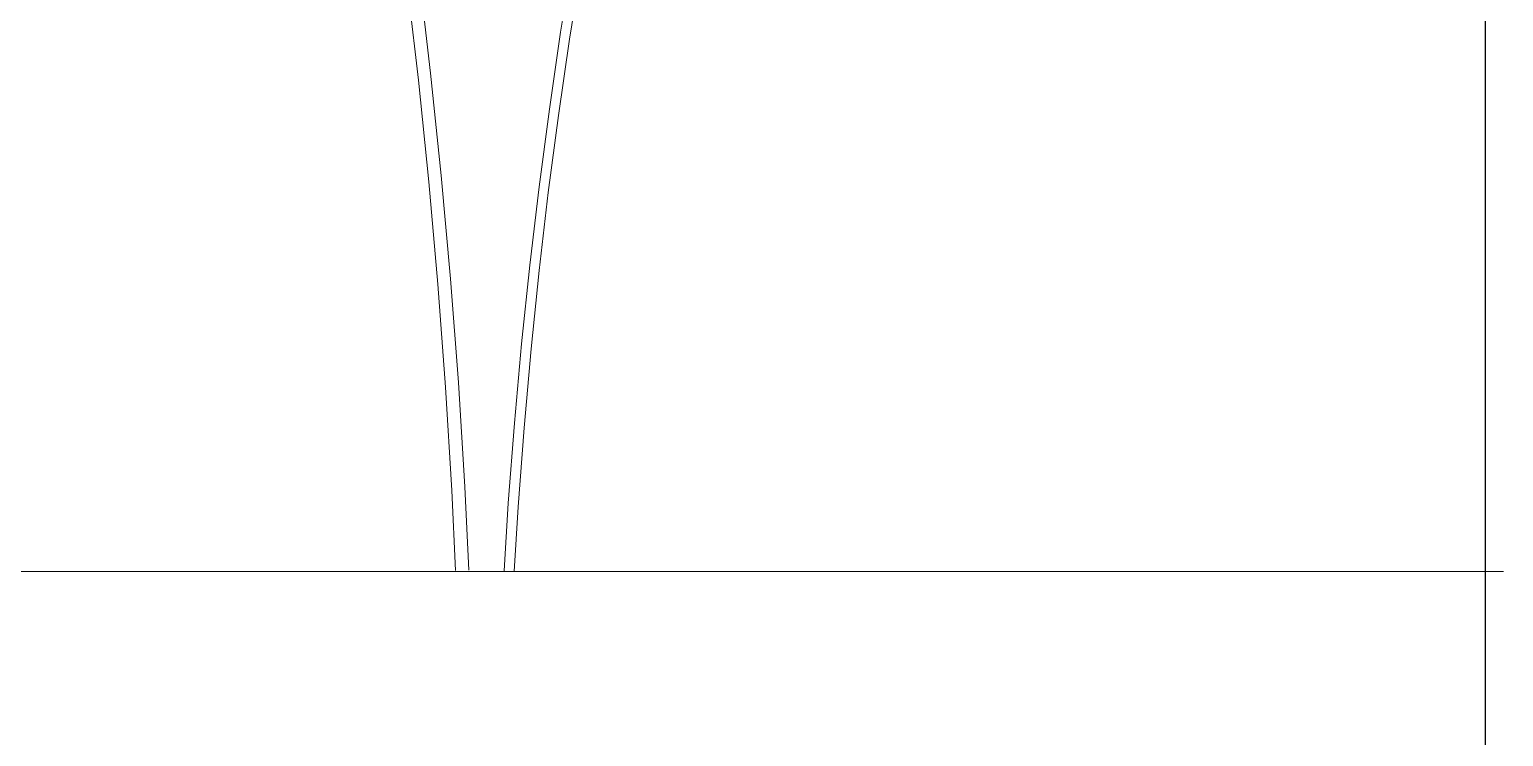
# Model space of a CAD drawing. Header units: inches. Extents: x 4 to 844, y 19 to 530.
# Drawn here: x 529.55 to 551.97, y 252.07 to 262.81 of the extents above; entities that cross this region are included whole.
import ezdxf

# ---------------------------------------------------------------- set-up
doc = ezdxf.new("R2010")
doc.units = ezdxf.units.IN
doc.header["$MEASUREMENT"] = 0
doc.layers.add('HH9B', color=103, linetype='Continuous')

msp = doc.modelspace()

# ---------------------------------------------------------------- linework, layer by layer
at = {"color": 240, "true_color": 0xed1f24}
msp.add_line((551.68661, 282.43805), (551.68661, 181.9431), dxfattribs=at)
at = {"lineweight": 0}
msp.add_line((551.96645, 254.57718), (396.64954, 254.57718), dxfattribs=at)
at = {"layer": 'HH9B', "lineweight": 0}
for p, q in [((537.81394, 263.92714), (537.62655, 262.77563)), ((535.64734, 262.15288), (535.46508, 263.69997)), ((537.7626, 262.66597), (537.94743, 263.81355)), ((535.28282, 263.57855), (535.46251, 262.04713)), ((537.62655, 262.77563), (537.45455, 261.60455)), ((537.59318, 261.50663), (537.7626, 262.66597)), ((535.81163, 260.59405), (535.64734, 262.15288)), ((535.46251, 262.04713), (535.62167, 260.50005)), ((537.45455, 261.60455), (537.29796, 260.42563)), ((537.43915, 260.33555), (537.59318, 261.50663)), ((535.95282, 259.02738), (535.81163, 260.59405)), ((535.62167, 260.50005), (535.75773, 258.94513)), ((537.29796, 260.42563), (537.15677, 259.23496)), ((537.30053, 259.15271), (537.43915, 260.33555)), ((537.15677, 259.23496), (537.03099, 258.03646)), ((535.75773, 258.94513), (535.87581, 257.37846)), ((536.07091, 257.44896), (535.95282, 259.02738)), ((537.17731, 257.96204), (537.30053, 259.15271)), ((537.03099, 258.03646), (536.92317, 256.83013)), ((537.07206, 256.76354), (537.17731, 257.96204)), ((535.87581, 257.37846), (535.97079, 255.80787)), ((536.17102, 255.86271), (536.07091, 257.44896)), ((536.92317, 256.83013), (536.83076, 255.61596)), ((536.98221, 255.56112), (537.07206, 256.76354)), ((535.97079, 255.80787), (536.02797, 254.59561)), ((536.23228, 254.59778), (536.17102, 255.86271)), ((536.83076, 255.61596), (536.76582, 254.58561)), ((536.92169, 254.57718), (536.98221, 255.56112))]:
    msp.add_line(p, q, dxfattribs=at)

doc.saveas('drawing.dxf')
